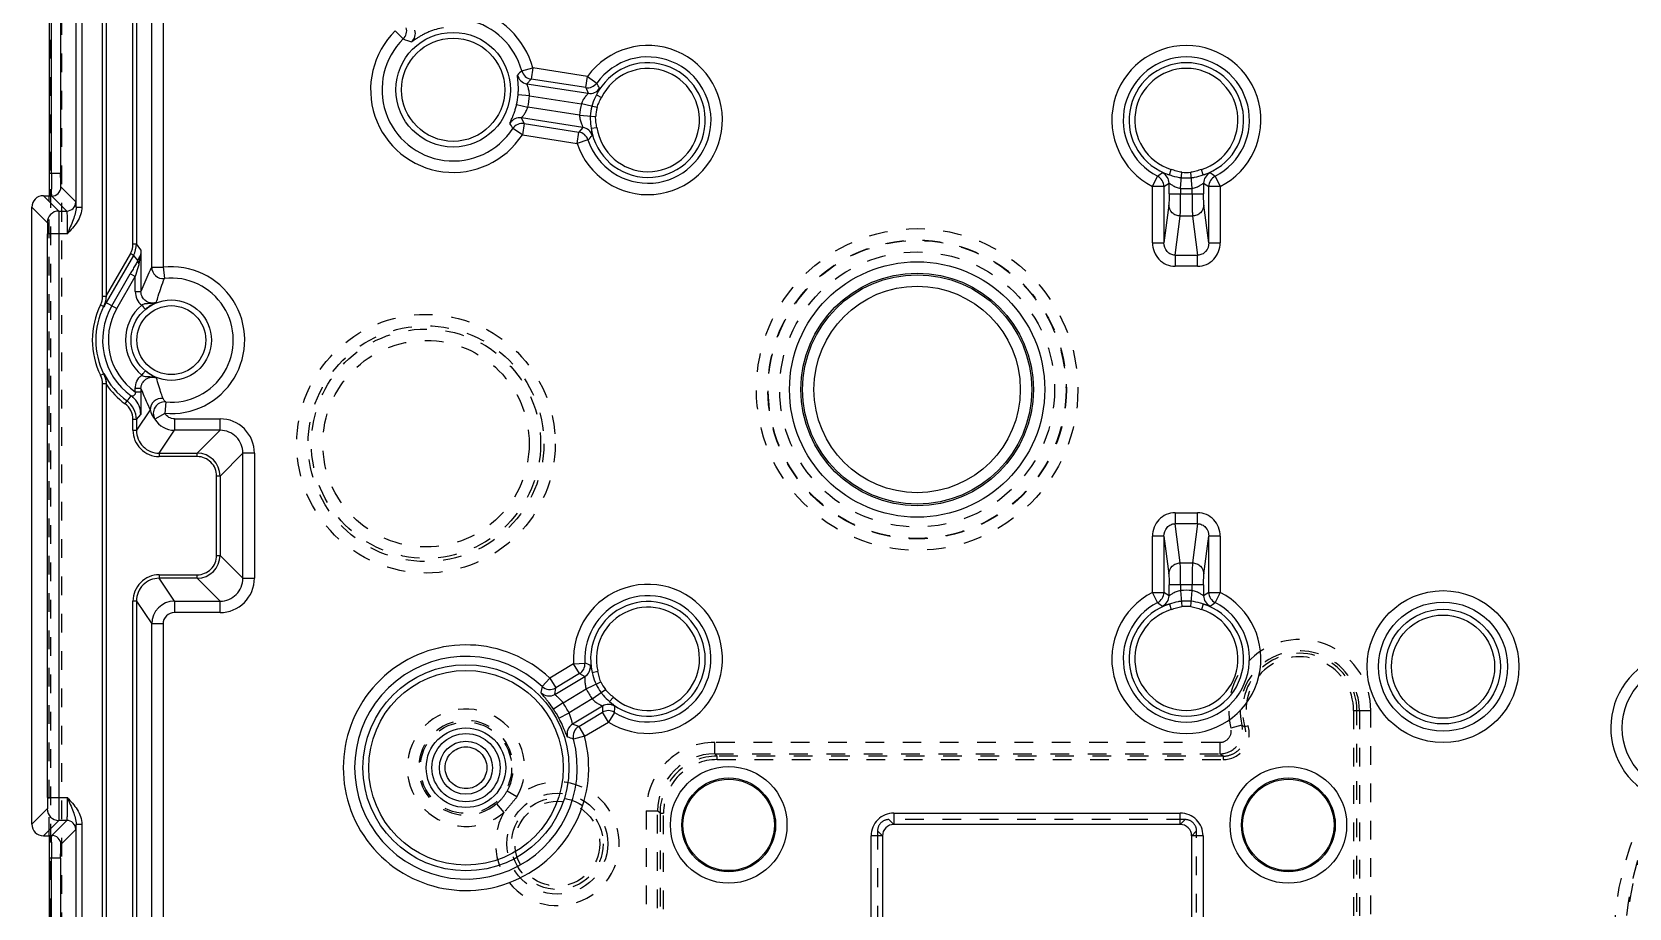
# Model space of a CAD drawing. Header units: millimetres. Extents: x -1265 to 1982, y -12197 to 1934.
# Drawn here: x 778 to 917.8, y -24.7 to 52 of the extents above; entities that cross this region are included whole.
import ezdxf

# ---------------------------------------------------------------- set-up
doc = ezdxf.new("R2010")
doc.units = ezdxf.units.MM
doc.header["$LTSCALE"] = 16.335
doc.linetypes.add('HIDDEN', pattern=[0.2, 0.1, -0.1])
doc.layers.get('0').update_dxf_attribs({"linetype": 'CONTINUOUS'})
doc.layers.add('DEFAULT_2', color=8, linetype='HIDDEN')

msp = doc.modelspace()

# ---------------------------------------------------------------- linework, layer by layer
at = {"color": 7, "linetype": 'Continuous'}
for p, q in [((784.202, 28.864), (784.202, 200.887)), ((784.502, 200.879), (784.502, 28.854)), ((786.865, 33.448), (786.865, 108.345)), ((787.165, 108.345), (787.165, 33.448)), ((781.888, 36.676), (781.888, 107.115)), ((782.388, 107.115), (782.388, 36.676)), ((779.518, 106.12), (779.518, 37.67)), ((779.732, 39.636), (779.732, 104.155)), ((780.531, 104.155), (780.531, 39.636)), ((789.5, 68.654), (789.5, 31.419)), ((788.501, 31.416), (788.501, 67.655)), ((810.528, 51.381), (809.827, 52.093)), ((820.904, 48.59), (821.868, 48.855)), ((821.346, 47.463), (821.714, 47.868)), ((821.868, 48.855), (821.714, 47.868)), ((826.508, 47.122), (821.714, 47.868)), ((826.663, 48.109), (821.868, 48.855)), ((826.508, 47.122), (826.661, 48.109)), ((826.661, 48.109), (827.471, 47.524)), ((821.582, 46.415), (820.586, 46.493)), ((821.346, 47.463), (826.721, 46.627)), ((821.582, 46.415), (826.118, 45.709)), ((826.508, 47.122), (826.721, 46.627)), ((827.437, 46.482), (827.887, 46.263)), ((820.452, 45.635), (821.425, 45.406)), ((825.961, 44.7), (821.425, 45.406)), ((827.492, 45.374), (826.118, 45.709)), ((820.956, 42.994), (820.118, 43.54)), ((821.11, 43.982), (820.881, 44.479)), ((826.256, 43.643), (820.881, 44.479)), ((821.11, 43.982), (820.956, 42.994)), ((821.11, 43.982), (825.903, 43.236)), ((826.256, 43.643), (825.903, 43.236)), ((825.961, 44.7), (827.372, 44.603)), ((826.983, 43.563), (827.478, 43.635)), ((820.956, 42.994), (825.749, 42.249)), ((825.749, 42.249), (825.903, 43.236)), ((826.699, 42.561), (825.749, 42.249)), ((779.518, 39.636), (780.531, 39.636)), ((876.122, 38.474), (876.576, 39.364)), ((877.61, 39.491), (877.758, 39.969)), ((878.577, 38.307), (878.698, 39.716)), ((879.598, 38.307), (879.478, 39.716)), ((880.565, 39.491), (880.418, 39.969)), ((881.599, 39.364), (882.053, 38.474)), ((781.862, 37.126), (780.552, 38.436)), ((876.122, 33.551), (876.122, 38.474)), ((877.121, 38.474), (876.122, 38.474)), ((877.121, 38.474), (877.578, 38.761)), ((877.121, 38.474), (877.121, 33.551)), ((877.578, 37.82), (877.578, 38.761)), ((877.578, 37.82), (880.598, 37.82)), ((878.577, 38.307), (878.577, 37.82)), ((879.598, 37.82), (879.598, 38.307)), ((880.598, 38.761), (880.598, 37.82)), ((880.598, 38.761), (881.054, 38.474)), ((881.054, 33.551), (881.054, 38.474)), ((882.053, 38.474), (881.054, 38.474)), ((882.053, 38.475), (882.053, 33.551)), ((778.018, -17.33), (778.018, 36.67)), ((778.018, 36.67), (779.362, 35.326)), ((780.362, 36.326), (779.018, 37.67)), ((779.018, 37.67), (779.518, 37.67)), ((779.752, 37.636), (779.569, 37.636)), ((779.752, 37.636), (781.062, 36.326)), ((781.888, 36.676), (782.388, 36.676)), ((877.552, 36.854), (877.121, 33.551)), ((881.054, 33.551), (880.623, 36.854)), ((780.362, 36.326), (781.062, 36.326)), ((878.105, 32.465), (878.551, 35.888)), ((879.624, 35.888), (878.551, 35.888)), ((879.624, 35.888), (880.07, 32.465)), ((779.379, -14.985), (779.379, 34.326)), ((781.11, 34.326), (779.379, 34.326)), ((780.379, 34.326), (780.379, -14.985)), ((786.897, 32.448), (784.516, 28.323)), ((786.637, 32.597), (784.518, 28.926)), ((786.897, 32.448), (786.637, 32.597)), ((786.865, 33.448), (787.165, 33.448)), ((786.897, 32.448), (787.282, 31.959)), ((787.563, 32.943), (787.165, 33.448)), ((787.563, 32.943), (787.563, 29.274)), ((876.122, 33.551), (877.121, 33.551)), ((878.105, 32.465), (878.105, 31.499)), ((878.105, 32.465), (880.07, 32.465)), ((880.07, 31.499), (880.07, 32.465)), ((881.054, 33.551), (882.053, 33.551)), ((785.01, 28.037), (786.63, 30.842)), ((787.063, 30.593), (786.63, 30.842)), ((788.501, 31.419), (789.5, 31.419)), ((789.518, 31.456), (789.612, 30.426)), ((880.07, 31.499), (878.105, 31.499)), ((785.443, 27.788), (787.063, 30.593)), ((787.063, 29.272), (787.063, 30.593)), ((784.293, 27.974), (784.024, 28.108)), ((784.202, 28.864), (784.502, 28.864)), ((784.293, 27.974), (784.316, 27.949)), ((784.46, 28.355), (785.443, 27.788)), ((784.518, 28.926), (784.518, 28.854)), ((787.063, 29.272), (787.563, 29.272)), ((784.024, 21.954), (784.293, 22.088)), ((784.202, -86.896), (784.202, 21.198)), ((784.502, 21.198), (784.202, 21.198)), ((784.316, 22.113), (784.293, 22.088)), ((784.502, 21.209), (784.502, -86.888)), ((786.166, 19.466), (786.342, 19.708)), ((787.563, 20.791), (787.063, 20.791)), ((787.063, 20.51), (787.063, 20.79)), ((787.063, 20.51), (787.563, 20.51)), ((787.563, 20.789), (787.563, 20.51)), ((789.733, 19.624), (789.646, 18.625)), ((788.363, 18.939), (787.165, 17.141)), ((787.165, 18.092), (787.546, 18.522)), ((788.096, 19.523), (788.363, 18.939)), ((789.646, 18.625), (788.787, 18.113)), ((786.865, 17.141), (786.865, 18.092)), ((787.165, 18.092), (786.865, 18.092)), ((786.865, 17.141), (787.165, 17.141)), ((787.165, 18.092), (787.165, 17.141)), ((789.164, 15.141), (790.5, 17.145)), ((790.5, 18.144), (790.5, 17.145)), ((790.5, 18.144), (794.493, 18.144)), ((794.493, 17.145), (790.5, 17.145)), ((794.493, 17.145), (792.489, 15.141)), ((794.493, 17.145), (794.493, 18.144)), ((789.164, 15.141), (789.164, 14.841)), ((789.164, 15.141), (792.489, 15.141)), ((792.489, 14.841), (789.164, 14.841)), ((792.489, 14.841), (792.489, 15.141)), ((794.488, 13.141), (796.492, 15.145)), ((796.492, 4.195), (796.492, 15.145)), ((797.492, 15.145), (796.492, 15.145)), ((797.492, 15.145), (797.492, 4.195)), ((794.188, 6.199), (794.188, 13.141)), ((794.488, 13.141), (794.188, 13.141)), ((794.488, 13.141), (794.488, 6.199)), ((878.105, 9.932), (878.105, 8.966)), ((878.105, 9.932), (880.07, 9.932)), ((880.07, 8.966), (880.07, 9.932)), ((878.551, 5.543), (878.105, 8.966)), ((880.07, 8.966), (878.105, 8.966)), ((880.07, 8.966), (879.624, 5.543)), ((876.122, 2.955), (876.122, 7.88)), ((877.121, 7.88), (876.122, 7.88)), ((877.121, 7.88), (877.552, 4.577)), ((877.121, 7.88), (877.121, 2.957)), ((880.623, 4.577), (881.054, 7.88)), ((881.054, 2.957), (881.054, 7.88)), ((882.053, 7.88), (881.054, 7.88)), ((882.053, 7.88), (882.053, 2.957)), ((794.188, 6.199), (794.488, 6.199)), ((796.492, 4.195), (794.488, 6.199)), ((789.164, 4.5), (789.164, 4.2)), ((789.164, 4.5), (792.489, 4.5)), ((790.5, 2.196), (789.164, 4.2)), ((792.489, 4.2), (789.164, 4.2)), ((792.489, 4.2), (792.489, 4.5)), ((792.489, 4.2), (794.493, 2.196)), ((796.492, 4.195), (797.492, 4.195)), ((878.551, 5.543), (879.624, 5.543)), ((876.576, 2.067), (876.122, 2.957)), ((876.122, 2.957), (877.121, 2.957)), ((877.578, 2.67), (877.121, 2.957)), ((877.578, 2.67), (877.578, 3.611)), ((880.598, 3.611), (877.578, 3.611)), ((878.577, 3.611), (878.577, 3.124)), ((878.577, 3.124), (878.698, 1.715)), ((879.478, 1.715), (879.598, 3.124)), ((879.598, 3.124), (879.598, 3.611)), ((880.598, 3.611), (880.598, 2.67)), ((881.054, 2.957), (880.598, 2.67)), ((881.054, 2.957), (882.053, 2.957)), ((882.053, 2.957), (881.599, 2.067)), ((786.865, -86.233), (786.865, 2.2)), ((787.165, 2.2), (786.865, 2.2)), ((787.165, 2.2), (787.165, -86.233)), ((787.165, 2.2), (788.501, 0.196)), ((790.5, 2.196), (790.5, 1.196)), ((790.5, 2.196), (794.493, 2.196)), ((794.493, 1.196), (794.493, 2.196)), ((877.61, 1.94), (877.758, 1.462)), ((880.565, 1.94), (880.418, 1.462)), ((788.501, -64.367), (788.501, 0.196)), ((789.5, 0.196), (788.501, 0.196)), ((789.5, 0.196), (789.5, -64.41)), ((794.493, 1.196), (790.5, 1.196)), ((825.439, -3.291), (823.359, -4.535)), ((825.951, -4.149), (823.872, -5.392)), ((825.438, -3.292), (826.435, -3.225)), ((825.951, -4.149), (825.438, -3.292)), ((825.951, -4.149), (826.431, -4.394)), ((827.075, -4.047), (827.56, -3.928)), ((822.677, -5.264), (822.586, -5.812)), ((822.676, -5.264), (823.359, -4.535)), ((823.359, -4.535), (823.872, -5.392)), ((823.806, -5.964), (826.431, -4.394)), ((823.806, -5.964), (823.872, -5.392)), ((824.517, -6.703), (826.554, -5.485)), ((826.554, -5.485), (827.825, -4.865)), ((827.078, -6.361), (828.226, -5.535)), ((824.517, -6.703), (823.686, -7.258)), ((827.078, -6.361), (825.041, -7.579)), ((827.981, -6.986), (825.356, -8.555)), ((827.981, -6.986), (827.969, -7.525)), ((828.925, -6.212), (828.591, -6.583)), ((824.159, -8.049), (825.041, -7.579)), ((825.89, -8.768), (827.969, -7.525)), ((826.403, -9.625), (828.482, -8.382)), ((828.482, -8.382), (827.969, -7.525)), ((829.013, -7.536), (828.482, -8.382)), ((825.89, -8.768), (825.356, -8.555)), ((826.403, -9.625), (825.437, -9.882)), ((825.89, -8.768), (826.403, -9.625)), ((779.379, -14.985), (781.11, -14.985)), ((779.362, -15.985), (778.018, -17.33)), ((853.481, -16.344), (853.481, -17.344)), ((853.481, -16.344), (878.554, -16.344)), ((878.554, -17.344), (878.554, -16.344)), ((779.018, -18.33), (780.362, -16.985)), ((781.062, -16.985), (779.752, -18.295)), ((781.062, -16.985), (780.362, -16.985)), ((780.552, -19.095), (781.862, -17.785)), ((781.888, -87.51), (781.888, -17.335)), ((782.388, -17.335), (781.888, -17.335)), ((782.388, -17.335), (782.388, -87.51)), ((878.554, -17.344), (853.481, -17.344)), ((779.018, -18.33), (779.518, -18.33)), ((779.518, -18.33), (779.518, -88.882)), ((779.569, -18.295), (779.752, -18.295)), ((851.482, -34.416), (851.482, -18.343)), ((852.482, -18.343), (851.482, -18.343)), ((852.482, -18.343), (852.482, -34.416)), ((879.554, -34.416), (879.554, -18.343)), ((880.553, -18.343), (879.554, -18.343)), ((880.553, -18.343), (880.553, -34.416)), ((780.531, -20.295), (779.518, -20.295)), ((779.732, -88.867), (779.732, -20.295)), ((780.531, -20.295), (780.531, -88.867))]:
    msp.add_line(p, q, dxfattribs=at)
for centre, radius in [((814.897, 46.939), 5.017), ((814.897, 46.939), 4.517), ((855.518, 20.715), 11.175), ((855.518, 20.715), 10.176), ((855.518, 20.715), 10.034), ((855.518, 20.715), 9.034), ((790.218, 25.031), 3.517), ((790.218, 25.031), 3.017), ((901.561, -3.537), 6.65), ((901.561, -3.537), 5.651), ((901.561, -3.537), 5.017), ((901.561, -3.537), 4.517), ((816.018, -12.38), 9.017), ((816.018, -12.38), 8.517), ((922.929, -8.891), 5.682), ((816.018, -12.38), 3.483), ((816.018, -12.38), 2.983), ((816.018, -12.38), 2.325), ((839.018, -17.38), 5.105), ((888.018, -17.38), 5.105), ((839.018, -17.38), 4.106), ((839.018, -17.38), 4), ((888.018, -17.38), 4.106), ((888.018, -17.38), 4)]:
    msp.add_circle(centre, radius, dxfattribs=at)
for centre, radius, start, end in [((814.897, 46.939), 7.23, 15.37283, 77.23614), ((814.897, 46.939), 7.23, 134.52339, 326.93775), ((809.826, 52.095), 1.001, 314.51264, 15.75168), ((810.59, 51.88), 1.001, 311.11819, 15.83137), ((814.897, 46.939), 5.487, 98.87929, 112.88024), ((814.897, 46.939), 6.23, 15.37283, 77.23614), ((814.897, 46.939), 6.23, 134.52339, 326.93775), ((935.216, 402.012), 372.141, 250.42391, 250.54159), ((831.948, 44.285), 6.524, 198.1914, 144.11279), ((879.088, 44.285), 6.524, 297.04208, 242.96389), ((831.948, 44.285), 5.525, 198.1914, 144.11918), ((831.948, 44.285), 5.017, 188.28038, 154.0302), ((879.088, 44.285), 5.525, 297.03611, 242.96389), ((879.088, 44.285), 5.017, 287.12509, 252.87491), ((821.5, 48.452), 1.001, 192.95149, 261.10309), ((821.87, 48.856), 1.001, 195.32775, 261.06929), ((831.948, 44.285), 4.517, 188.28039, 154.0302), ((879.088, 44.285), 4.517, 287.12509, 252.87491), ((814.897, 46.939), 5.707, 346.78939, 355.5212), ((814.897, 46.939), 6.706, 346.78939, 355.5212), ((826.66, 48.111), 1.001, 261.24184, 324.10318), ((826.874, 47.616), 1.001, 261.20449, 326.67958), ((831.948, 44.285), 6.001, 166.27497, 176.03561), ((831.948, 44.285), 5.058, 166.27497, 176.0356), ((831.948, 44.285), 4.586, 166.27497, 176.03561), ((820.728, 43.49), 1.001, 81.20778, 149.42474), ((790.204, 27.526), 33.93, 28.15849, 29.04507), ((820.957, 42.993), 1.001, 81.24203, 146.98305), ((826.102, 42.654), 1.001, 15.631, 81.10609), ((825.748, 42.248), 1.001, 18.20806, 81.07039), ((955.65, 39.619), 175.918, 179.9947, 180.24134), ((876.121, 38.472), 1.001, 0.08667, 62.94795), ((876.577, 38.76), 1.001, 0.0492, 65.52429), ((879.088, 44.285), 5.058, 265.11968, 274.88031), ((879.088, 44.285), 4.586, 265.11968, 274.88032), ((881.598, 38.76), 1.001, 114.47571, 179.9508), ((882.054, 38.472), 1.001, 117.05235, 179.91417), ((882.41, 39.264), 102.677, 180.21539, 180.57507), ((779.752, 38.436), 0.8, 270.02106, 359.97894), ((879.088, 44.285), 6.001, 265.11968, 274.88032), ((781.062, 37.126), 0.8, 270.02106, 359.97894), ((780.363, 35.325), 1, 90.02106, 179.97894), ((785.165, 33.447), 1.7, 330.00222, 0.00235), ((785.565, 32.985), 2, 329.14406, 340.34481), ((914.102, -42.749), 147.19, 149.81734, 150.00158), ((891.576, -29.64), 121.127, 149.61321, 149.82075), ((964.146, -20.47), 184.298, 163.66287, 163.91484), ((855.488, -8.461), 79.283, 149.34862, 149.62396), ((904.887, -3.105), 122.547, 163.49551, 163.66045), ((783.765, 32.782), 3.78, 343.50389, 345.73518), ((783.412, 32.87), 4.143, 345.76238, 350.01542), ((789.501, 31.42), 1, 180.06164, 276.37064), ((790.218, 25.031), 6.428, 264.87657, 96.40676), ((790.218, 25.031), 5.429, 264.87657, 96.39408), ((790.218, 25.031), 6.915, 153.58191, 206.41815), ((790.218, 25.031), 6.616, 153.58175, 206.41825), ((782.502, 28.864), 1.7, 333.58267, 0.00173), ((790.218, 25.031), 6.013, 150, 234.33487), ((782.466, 28.836), 2.051, 334.3842, 0.06869), ((790.218, 25.031), 6.584, 150, 153.68991), ((790.218, 25.031), 4.018, 130.18973, 229.81027), ((790.582, 24.612), 4.073, 124.16829, 126.94364), ((790.81, 24.278), 4.477, 117.05286, 124.18025), ((790.637, 24.632), 4.083, 114.78118, 117.15224), ((790.218, 25.031), 5.513, 150, 235.09147), ((790.468, 24.776), 3.874, 127.05509, 129.52074), ((782.502, 21.198), 1.7, 359.99774, 26.41738), ((790.218, 25.031), 6.584, 206.31009, 233.94172), ((790.218, 25.031), 6.884, 214.10605, 233.94229), ((790.312, 25.112), 3.64, 229.80466, 231.02859), ((654.612, 131.261), 172.618, 319.74113, 319.93132), ((785.165, 18.092), 1.999, 359.99594, 53.94537), ((785.541, 18.518), 2.005, 0.09752, 44.2982), ((821.974, 34.544), 37.058, 201.78806, 203.91199), ((789.363, 18.937), 1, 82.05164, 179.93663), ((789.645, 18.627), 1, 85.03329, 210.90525), ((785.165, 18.092), 1.7, 359.99495, 53.93676), ((789.164, 17.14), 2.299, 179.98412, 269.99621), ((789.164, 17.14), 1.999, 179.98194, 270.00388), ((790.5, 19.144), 2, 211.05051, 269.99357), ((794.493, 15.146), 2.999, 359.98948, 90.01052), ((794.494, 15.147), 1.998, 359.96413, 90.03587), ((792.489, 13.141), 1.999, 0.00039, 89.99961), ((792.489, 13.142), 1.699, 359.98821, 90.01179), ((792.489, 6.199), 1.999, 270.00036, 359.99964), ((792.489, 6.199), 1.699, 269.98821, 0.01179), ((789.164, 2.2), 2.299, 90.00266, 180.01659), ((789.164, 2.201), 1.999, 89.99612, 180.01806), ((794.493, 4.195), 2.999, 269.98948, 0.01052), ((794.494, 4.194), 1.998, 269.96413, 0.03587), ((831.948, -2.855), 6.524, 237.91289, 183.83427), ((879.088, -2.855), 6.524, 117.04208, 62.96389), ((876.121, 2.958), 1.001, 297.05262, 359.91476), ((879.088, -2.855), 6.001, 85.11968, 94.88032), ((882.054, 2.958), 1.001, 180.08646, 242.94785), ((790.501, 0.196), 2, 90.01308, 179.98692), ((831.948, -2.855), 5.525, 237.91289, 183.84066), ((831.948, -2.855), 5.017, 228.00187, 193.75168), ((831.948, -2.855), 4.517, 228.00187, 193.75168), ((879.088, -2.855), 5.525, 117.03611, 62.96389), ((879.088, -2.855), 5.017, 107.12509, 72.87491), ((879.088, -2.855), 4.517, 107.12509, 72.87491), ((876.577, 2.671), 1.001, 294.47571, 359.9508), ((879.088, -2.855), 5.058, 85.11968, 94.88031), ((879.088, -2.855), 4.586, 85.11968, 94.88032), ((881.598, 2.671), 1.001, 180.0492, 245.52429), ((790.5, 0.196), 1, 90.00003, 180.01088), ((816.018, -12.38), 10.744, 46.89966, 14.85389), ((816.018, -12.38), 9.745, 46.89966, 14.85389), ((922.929, -8.891), 6.682, 353.04187, 276.95813), ((825.436, -3.291), 1.001, 300.96342, 3.82471), ((825.917, -3.536), 1.001, 300.92598, 6.40107), ((823.36, -4.533), 1.001, 226.93518, 300.79157), ((831.948, -2.855), 6.001, 205.99646, 215.75709), ((831.948, -2.855), 5.058, 205.99645, 215.75708), ((831.948, -2.855), 4.586, 205.99645, 215.7571), ((823.293, -5.104), 1.001, 225.05547, 300.8151), ((816.018, -12.38), 10.221, 28.01377, 33.73978), ((828.494, -7.845), 1.001, 55.35248, 120.82757), ((816.018, -12.38), 9.221, 28.01377, 33.73978), ((828.481, -8.384), 1.001, 57.92934, 120.79142), ((825.87, -9.414), 1.001, 120.93858, 196.73435), ((766.854, -180.445), 180.344, 71.04398, 71.2204), ((826.405, -9.625), 1.001, 120.9637, 194.81876), ((780.363, -15.985), 1, 180.02106, 269.97894), ((853.481, -18.343), 1.999, 89.98578, 180.01422), ((878.555, -18.343), 1.999, 359.98578, 90.01422), ((781.062, -17.785), 0.8, 0.02106, 89.97894), ((853.479, -18.341), 0.997, 89.88699, 180.11301), ((878.556, -18.341), 0.997, 359.88699, 90.11301), ((962.258, -20.292), 182.527, 179.76312, 180.00083), ((896.462, -20.021), 116.73, 179.44659, 179.76296), ((779.752, -19.096), 0.8, 0.02106, 89.97894)]:
    msp.add_arc(centre, radius, start, end, dxfattribs=at)
for centre, major_axis, start_param, end_param in [((779.018, 36.67), (0.707, -0.707), 2.3563369, 3.9268484), ((779.018, -17.33), (-0.707, -0.707), -0.7852557, 0.7852557)]:
    msp.add_ellipse(centre, major_axis=major_axis, ratio=0.9996955, start_param=start_param, end_param=end_param, dxfattribs=at)
for points, knots in [([(812.764, 51.994), (812.654, 51.948), (812.444, 51.851), (812.151, 51.698), (811.893, 51.547), (811.678, 51.409), (811.507, 51.292), (811.393, 51.212), (811.323, 51.165), (811.288, 51.143), (811.265, 51.131), (811.252, 51.124), (811.248, 51.126)], [0, 0, 0, 0, 0.2029675, 0.395521, 0.5676123, 0.7147751, 0.8337, 0.9219254, 0.9538646, 0.9775115, 0.9928097, 1, 1, 1, 1]), ([(820.586, 46.493), (820.595, 46.611), (820.607, 46.841), (820.607, 47.171), (820.593, 47.468), (820.571, 47.721), (820.549, 47.925), (820.532, 48.062), (820.524, 48.143), (820.521, 48.185), (820.521, 48.21), (820.522, 48.225), (820.525, 48.228)], [0, 0, 0, 0, 0.2038028, 0.3970797, 0.5695566, 0.7165973, 0.8349507, 0.9224648, 0.9541045, 0.9775397, 0.9927491, 1, 1, 1, 1]), ([(821.582, 46.415), (821.583, 46.547), (821.56, 46.741), (821.504, 46.984), (821.458, 47.139), (821.413, 47.268), (821.376, 47.362), (821.352, 47.424), (821.344, 47.451), (821.343, 47.462), (821.346, 47.463)], [0, 0, 0, 0, 0.3673842, 0.5377605, 0.6900122, 0.8171014, 0.9140318, 0.9761381, 0.992783, 1, 1, 1, 1]), ([(826.721, 46.627), (826.722, 46.625), (826.717, 46.615), (826.706, 46.602), (826.686, 46.579), (826.646, 46.536), (826.58, 46.464), (826.489, 46.358), (826.388, 46.225), (826.249, 46.014), (826.161, 45.836), (826.118, 45.709)], [0, 0, 0, 0, 0.0070306, 0.0239238, 0.0508615, 0.0872562, 0.1857345, 0.3140549, 0.4667267, 0.6365367, 1, 1, 1, 1]), ([(827.437, 46.482), (827.402, 46.408), (827.244, 46.087), (827.1, 45.754), (827.034, 45.485)], [0, 0, 0, 0, 0.229218, 1, 1, 1, 1]), ([(827.71, 47.066), (827.712, 47.062), (827.706, 47.044), (827.695, 47.013), (827.671, 46.964), (827.623, 46.867), (827.541, 46.706), (827.474, 46.564), (827.437, 46.482)], [0, 0, 0, 0, 0.0240879, 0.0770937, 0.1597991, 0.2719686, 0.5822417, 1, 1, 1, 1]), ([(827.492, 45.374), (827.531, 45.531), (827.662, 45.832), (827.811, 46.12), (827.887, 46.263)], [0, 0, 0, 0, 0.4996208, 1, 1, 1, 1]), ([(819.867, 44), (819.865, 44.004), (819.869, 44.018), (819.876, 44.043), (819.892, 44.081), (819.924, 44.156), (819.982, 44.282), (820.065, 44.469), (820.163, 44.703), (820.266, 44.982), (820.366, 45.297), (820.425, 45.52), (820.452, 45.635)], [0, 0, 0, 0, 0.007243, 0.0224272, 0.0458309, 0.0774439, 0.1649218, 0.2832716, 0.430431, 0.6029918, 0.7962215, 1, 1, 1, 1]), ([(820.881, 44.479), (820.879, 44.481), (820.884, 44.492), (820.9, 44.515), (820.941, 44.566), (821.005, 44.645), (821.087, 44.754), (821.178, 44.888), (821.305, 45.102), (821.385, 45.28), (821.425, 45.406)], [0, 0, 0, 0, 0.007217, 0.0238618, 0.0859682, 0.1828985, 0.3099879, 0.4622398, 0.6326163, 1, 1, 1, 1]), ([(825.961, 44.7), (825.963, 44.566), (825.993, 44.37), (826.062, 44.127), (826.118, 43.97), (826.172, 43.841), (826.213, 43.753), (826.238, 43.699), (826.25, 43.671), (826.256, 43.656), (826.259, 43.644), (826.256, 43.643)], [0, 0, 0, 0, 0.3634629, 0.533273, 0.685945, 0.8142655, 0.9127438, 0.9491385, 0.9760762, 0.9929694, 1, 1, 1, 1]), ([(826.902, 44.635), (826.895, 44.539), (826.89, 44.179), (826.947, 43.823), (826.983, 43.563)], [0, 0, 0, 0, 0.2688665, 1, 1, 1, 1]), ([(826.983, 43.563), (826.993, 43.474), (827.014, 43.318), (827.043, 43.14), (827.059, 43.033), (827.067, 42.979), (827.068, 42.947), (827.069, 42.928), (827.065, 42.924)], [0, 0, 0, 0, 0.4177597, 0.7280324, 0.8402003, 0.9229054, 0.9759117, 1, 1, 1, 1]), ([(827.478, 43.635), (827.449, 43.795), (827.394, 44.114), (827.361, 44.441), (827.372, 44.603)], [0, 0, 0, 0, 0.5003793, 1, 1, 1, 1]), ([(779.518, 39.636), (779.518, 39.228), (779.521, 38.672), (779.538, 38.027), (779.548, 37.789), (779.557, 37.701)], [0, 0, 0, 0, 0.631791, 0.8619391, 1, 1, 1, 1]), ([(780.552, 38.436), (780.55, 38.438), (780.55, 38.448), (780.547, 38.466), (780.546, 38.497), (780.543, 38.558), (780.54, 38.658), (780.537, 38.805), (780.535, 38.984), (780.532, 39.264), (780.531, 39.484), (780.531, 39.636)], [0, 0, 0, 0, 0.0067959, 0.0230042, 0.0483441, 0.0824587, 0.1755357, 0.2992623, 0.4500126, 0.6216027, 1, 1, 1, 1]), ([(876.992, 39.67), (876.996, 39.674), (877.015, 39.67), (877.046, 39.664), (877.098, 39.648), (877.201, 39.615), (877.374, 39.559), (877.524, 39.515), (877.61, 39.491)], [0, 0, 0, 0, 0.0240883, 0.0770945, 0.1597997, 0.2719679, 0.5822406, 1, 1, 1, 1]), ([(877.61, 39.491), (877.689, 39.467), (878.031, 39.36), (878.382, 39.269), (878.657, 39.246)], [0, 0, 0, 0, 0.229218, 1, 1, 1, 1]), ([(878.698, 39.716), (878.536, 39.73), (878.219, 39.813), (877.911, 39.916), (877.758, 39.969)], [0, 0, 0, 0, 0.4996208, 1, 1, 1, 1]), ([(880.418, 39.969), (880.264, 39.916), (879.957, 39.813), (879.64, 39.73), (879.478, 39.716)], [0, 0, 0, 0, 0.5003793, 1, 1, 1, 1]), ([(879.518, 39.246), (879.614, 39.254), (879.97, 39.305), (880.314, 39.416), (880.565, 39.491)], [0, 0, 0, 0, 0.2688663, 1, 1, 1, 1]), ([(880.565, 39.491), (880.652, 39.515), (880.802, 39.559), (880.974, 39.615), (881.077, 39.648), (881.129, 39.664), (881.161, 39.67), (881.18, 39.674), (881.184, 39.67)], [0, 0, 0, 0, 0.4177591, 0.7280314, 0.8401999, 0.9229053, 0.9759117, 1, 1, 1, 1]), ([(779.752, 37.636), (779.75, 37.64), (779.751, 37.656), (779.747, 37.686), (779.746, 37.736), (779.743, 37.838), (779.74, 38.006), (779.738, 38.151), (779.738, 38.234)], [0, 0, 0, 0, 0.021744, 0.0746037, 0.1580525, 0.2714697, 0.5841559, 1, 1, 1, 1]), ([(877.578, 37.82), (877.578, 37.617), (877.576, 37.34), (877.564, 37.018), (877.558, 36.899), (877.552, 36.854)], [0, 0, 0, 0, 0.6299374, 0.8599936, 1, 1, 1, 1]), ([(877.578, 38.761), (877.579, 38.763), (877.591, 38.759), (877.605, 38.75), (877.631, 38.734), (877.679, 38.701), (877.76, 38.646), (877.879, 38.573), (878.026, 38.494), (878.256, 38.389), (878.445, 38.329), (878.577, 38.307)], [0, 0, 0, 0, 0.0070306, 0.0239238, 0.0508615, 0.0872562, 0.1857345, 0.314055, 0.4667269, 0.6365369, 1, 1, 1, 1]), ([(878.551, 35.888), (878.557, 35.978), (878.564, 36.216), (878.575, 36.86), (878.577, 37.414), (878.577, 37.82)], [0, 0, 0, 0, 0.1392806, 0.3697823, 1, 1, 1, 1]), ([(879.598, 38.307), (879.73, 38.329), (879.92, 38.389), (880.15, 38.494), (880.296, 38.573), (880.415, 38.646), (880.496, 38.701), (880.545, 38.734), (880.571, 38.75), (880.585, 38.759), (880.596, 38.763), (880.598, 38.761)], [0, 0, 0, 0, 0.3634631, 0.5332731, 0.685945, 0.8142655, 0.9127438, 0.9491385, 0.9760762, 0.9929694, 1, 1, 1, 1]), ([(879.598, 37.82), (879.598, 37.414), (879.6, 36.86), (879.612, 36.216), (879.618, 35.978), (879.624, 35.888)], [0, 0, 0, 0, 0.6302177, 0.8607194, 1, 1, 1, 1]), ([(880.623, 36.854), (880.618, 36.899), (880.611, 37.018), (880.6, 37.34), (880.598, 37.617), (880.598, 37.82)], [0, 0, 0, 0, 0.1400064, 0.3700626, 1, 1, 1, 1]), ([(779.557, 37.701), (779.557, 37.695), (779.559, 37.677), (779.562, 37.66), (779.564, 37.648)], [0, 0, 0, 0, 0.320441, 1, 1, 1, 1]), ([(781.888, 36.676), (781.89, 36.295), (781.617, 35.487), (781.287, 34.737), (781.11, 34.326)], [0, 0, 0, 0, 0.4600703, 1, 1, 1, 1]), ([(782.388, 36.676), (782.378, 36.448), (782.303, 35.99), (781.991, 35.373), (781.578, 34.826), (781.271, 34.487), (781.11, 34.326)], [0, 0, 0, 0, 0.2502367, 0.4998032, 0.7503083, 1, 1, 1, 1]), ([(781.888, 36.676), (781.886, 36.739), (781.883, 36.848), (781.878, 36.974), (781.873, 37.05), (781.87, 37.088), (781.866, 37.11), (781.865, 37.123), (781.862, 37.126)], [0, 0, 0, 0, 0.4185815, 0.7283058, 0.8402894, 0.9229938, 0.9761526, 1, 1, 1, 1]), ([(878.551, 35.888), (878.426, 35.889), (878.168, 35.946), (877.729, 36.211), (877.554, 36.607), (877.552, 36.854)], [0, 0, 0, 0, 0.2482014, 0.5100751, 1, 1, 1, 1]), ([(880.623, 36.854), (880.621, 36.607), (880.447, 36.211), (880.007, 35.946), (879.749, 35.889), (879.624, 35.888)], [0, 0, 0, 0, 0.4899249, 0.7517986, 1, 1, 1, 1]), ([(779.362, 35.326), (779.368, 35.32), (779.363, 35.288), (779.372, 35.234), (779.371, 35.14), (779.375, 35.018), (779.377, 34.869), (779.379, 34.636), (779.379, 34.452), (779.379, 34.326)], [0, 0, 0, 0, 0.0229634, 0.082427, 0.1755145, 0.2992498, 0.4500064, 0.6216001, 1, 1, 1, 1]), ([(780.362, 36.326), (780.364, 36.322), (780.363, 36.306), (780.367, 36.275), (780.367, 36.225), (780.37, 36.124), (780.372, 35.956), (780.375, 35.71), (780.377, 35.412), (780.379, 34.945), (780.379, 34.578), (780.379, 34.326)], [0, 0, 0, 0, 0.0064799, 0.0222811, 0.0472357, 0.0811559, 0.1746783, 0.2990583, 0.4497908, 0.6213341, 1, 1, 1, 1]), ([(781.062, 36.326), (781.066, 36.323), (781.068, 36.305), (781.073, 36.275), (781.077, 36.223), (781.084, 36.122), (781.09, 35.955), (781.097, 35.71), (781.103, 35.412), (781.107, 35.074), (781.11, 34.707), (781.11, 34.455), (781.11, 34.326)], [0, 0, 0, 0, 0.0069957, 0.023282, 0.0486627, 0.0827977, 0.1758758, 0.2995676, 0.4502575, 0.6217708, 0.8072909, 1, 1, 1, 1]), ([(787.448, 32.312), (787.445, 32.3), (787.438, 32.243), (787.466, 32.187), (787.492, 32.152)], [0, 0, 0, 0, 0.2135443, 1, 1, 1, 1]), ([(787.563, 32.943), (787.562, 32.89), (787.55, 32.676), (787.503, 32.464), (787.448, 32.312)], [0, 0, 0, 0, 0.246856, 1, 1, 1, 1]), ([(876.122, 33.551), (876.122, 33.288), (876.221, 32.758), (876.651, 32.075), (877.312, 31.609), (877.843, 31.499), (878.105, 31.499)], [0, 0, 0, 0, 0.2500786, 0.5001492, 0.7500989, 1, 1, 1, 1]), ([(878.105, 32.465), (877.973, 32.464), (877.705, 32.525), (877.264, 32.851), (877.119, 33.28), (877.121, 33.551)], [0, 0, 0, 0, 0.2458855, 0.4948718, 1, 1, 1, 1]), ([(880.07, 31.499), (880.333, 31.499), (880.864, 31.609), (881.524, 32.075), (881.955, 32.758), (882.053, 33.288), (882.053, 33.551)], [0, 0, 0, 0, 0.2499355, 0.4998604, 0.749904, 1, 1, 1, 1]), ([(881.054, 33.551), (881.056, 33.28), (880.911, 32.851), (880.47, 32.525), (880.202, 32.464), (880.07, 32.465)], [0, 0, 0, 0, 0.5051282, 0.7541145, 1, 1, 1, 1]), ([(787.282, 31.959), (787.265, 31.925), (787.293, 31.82), (787.35, 31.749), (787.389, 31.709)], [0, 0, 0, 0, 0.4087504, 1, 1, 1, 1]), ([(788.501, 31.416), (788.421, 31.25), (788.09, 30.544), (787.785, 29.826), (787.563, 29.274)], [0, 0, 0, 0, 0.2360532, 1, 1, 1, 1]), ([(788.926, 28.339), (788.973, 28.523), (789.171, 29.229), (789.417, 29.92), (789.612, 30.426)], [0, 0, 0, 0, 0.2593411, 1, 1, 1, 1]), ([(787.063, 29.272), (787.063, 29.05), (787.163, 28.598), (787.453, 28.241), (787.625, 28.1)], [0, 0, 0, 0, 0.5000647, 1, 1, 1, 1]), ([(787.921, 28.203), (787.893, 28.199), (787.788, 28.178), (787.688, 28.137), (787.62, 28.097)], [0, 0, 0, 0, 0.2615483, 1, 1, 1, 1]), ([(787.625, 28.1), (787.666, 28.052), (787.728, 27.982), (787.802, 27.89), (787.848, 27.83), (787.885, 27.783), (787.929, 27.754), (787.948, 27.747), (787.972, 27.739), (787.969, 27.737)], [0, 0, 0, 0, 0.3781884, 0.5499903, 0.7001203, 0.8227349, 0.9160845, 0.9788326, 1, 1, 1, 1]), ([(788.226, 28.331), (788.11, 28.371), (787.89, 28.498), (787.736, 28.699), (787.679, 28.808)], [0, 0, 0, 0, 0.4987586, 1, 1, 1, 1]), ([(788.926, 28.34), (788.752, 28.269), (788.411, 28.212), (788.071, 28.226), (787.921, 28.203)], [0, 0, 0, 0, 0.5515793, 1, 1, 1, 1]), ([(784.316, 22.113), (784.348, 22.046), (784.465, 21.762), (784.518, 21.452), (784.518, 21.219)], [0, 0, 0, 0, 0.2425655, 1, 1, 1, 1]), ([(787.063, 20.79), (787.063, 21.013), (787.163, 21.463), (787.453, 21.822), (787.625, 21.962)], [0, 0, 0, 0, 0.5000496, 1, 1, 1, 1]), ([(787.621, 21.964), (787.681, 21.929), (787.817, 21.871), (788.049, 21.84), (788.313, 21.84), (788.501, 21.828), (788.6, 21.812)], [0, 0, 0, 0, 0.2084237, 0.4356157, 0.6984404, 1, 1, 1, 1]), ([(787.625, 21.962), (787.666, 22.01), (787.743, 22.1), (787.831, 22.207), (787.889, 22.275), (787.922, 22.31), (787.941, 22.327), (787.956, 22.337), (787.959, 22.334)], [0, 0, 0, 0, 0.3799468, 0.7029745, 0.8266219, 0.9185015, 0.9761891, 1, 1, 1, 1]), ([(787.679, 21.254), (787.754, 21.397), (787.974, 21.654), (788.292, 21.765), (788.452, 21.783)], [0, 0, 0, 0, 0.5000396, 1, 1, 1, 1]), ([(788.925, 21.723), (788.867, 21.75), (788.549, 21.906), (788.248, 22.1), (788.022, 22.282)], [0, 0, 0, 0, 0.1813387, 1, 1, 1, 1]), ([(789.502, 19.928), (789.448, 20.071), (789.234, 20.661), (789.045, 21.262), (788.926, 21.723)], [0, 0, 0, 0, 0.2429628, 1, 1, 1, 1]), ([(787.063, 20.51), (787.095, 20.42), (787.043, 20.256), (786.92, 20.138), (786.834, 20.118), (786.789, 20.122), (786.757, 20.13), (786.736, 20.138), (786.722, 20.141), (786.714, 20.147), (786.712, 20.146)], [0, 0, 0, 0, 0.4621724, 0.708171, 0.7983319, 0.8828269, 0.9247642, 0.9620562, 0.989062, 1, 1, 1, 1]), ([(786.976, 19.919), (786.955, 19.94), (786.872, 20.022), (786.782, 20.096), (786.712, 20.146)], [0, 0, 0, 0, 0.2559637, 1, 1, 1, 1]), ([(787.563, 20.51), (787.563, 20.302), (787.565, 19.989), (787.564, 19.575), (787.563, 19.277), (787.561, 19.044), (787.558, 18.876), (787.556, 18.767), (787.553, 18.674), (787.554, 18.6), (787.546, 18.554), (787.55, 18.527), (787.546, 18.522)], [0, 0, 0, 0, 0.3139878, 0.4724271, 0.624603, 0.7625967, 0.823984, 0.8790496, 0.9264749, 0.9644067, 0.9898895, 1, 1, 1, 1]), ([(789.733, 19.624), (789.703, 19.648), (789.609, 19.734), (789.533, 19.843), (789.502, 19.928)], [0, 0, 0, 0, 0.2973663, 1, 1, 1, 1]), ([(788.363, 18.938), (788.375, 18.869), (788.451, 18.566), (788.624, 18.292), (788.787, 18.113)], [0, 0, 0, 0, 0.2231406, 1, 1, 1, 1]), ([(790.5, 18.144), (790.331, 18.144), (789.988, 18.239), (789.731, 18.483), (789.644, 18.629)], [0, 0, 0, 0, 0.5000013, 1, 1, 1, 1]), ([(878.105, 9.932), (877.843, 9.932), (877.312, 9.822), (876.651, 9.355), (876.221, 8.673), (876.122, 8.143), (876.122, 7.88)], [0, 0, 0, 0, 0.2499355, 0.4998604, 0.749904, 1, 1, 1, 1]), ([(882.053, 7.88), (882.053, 8.143), (881.955, 8.673), (881.524, 9.355), (880.864, 9.822), (880.333, 9.932), (880.07, 9.932)], [0, 0, 0, 0, 0.2500786, 0.5001492, 0.7500989, 1, 1, 1, 1]), ([(877.121, 7.88), (877.119, 8.151), (877.264, 8.58), (877.705, 8.906), (877.973, 8.967), (878.105, 8.966)], [0, 0, 0, 0, 0.5051282, 0.7541145, 1, 1, 1, 1]), ([(880.07, 8.966), (880.202, 8.967), (880.47, 8.906), (880.911, 8.58), (881.056, 8.151), (881.054, 7.88)], [0, 0, 0, 0, 0.2458855, 0.4948718, 1, 1, 1, 1]), ([(877.552, 4.577), (877.554, 4.824), (877.729, 5.22), (878.168, 5.485), (878.426, 5.542), (878.551, 5.543)], [0, 0, 0, 0, 0.4899249, 0.7517986, 1, 1, 1, 1]), ([(877.552, 4.577), (877.558, 4.532), (877.564, 4.413), (877.576, 4.091), (877.578, 3.814), (877.578, 3.611)], [0, 0, 0, 0, 0.1400064, 0.3700626, 1, 1, 1, 1]), ([(878.577, 3.611), (878.577, 4.017), (878.575, 4.571), (878.564, 5.215), (878.557, 5.453), (878.551, 5.543)], [0, 0, 0, 0, 0.6302177, 0.8607194, 1, 1, 1, 1]), ([(879.624, 5.543), (879.618, 5.453), (879.612, 5.215), (879.6, 4.571), (879.598, 4.017), (879.598, 3.611)], [0, 0, 0, 0, 0.1392806, 0.3697823, 1, 1, 1, 1]), ([(879.624, 5.543), (879.749, 5.542), (880.007, 5.485), (880.447, 5.22), (880.621, 4.824), (880.623, 4.577)], [0, 0, 0, 0, 0.2482014, 0.5100751, 1, 1, 1, 1]), ([(880.598, 3.611), (880.598, 3.814), (880.6, 4.091), (880.611, 4.413), (880.618, 4.532), (880.623, 4.577)], [0, 0, 0, 0, 0.6299374, 0.8599936, 1, 1, 1, 1]), ([(878.577, 3.124), (878.445, 3.102), (878.256, 3.042), (878.026, 2.937), (877.879, 2.858), (877.76, 2.784), (877.679, 2.73), (877.631, 2.697), (877.605, 2.681), (877.591, 2.672), (877.579, 2.668), (877.578, 2.67)], [0, 0, 0, 0, 0.3634631, 0.5332731, 0.685945, 0.8142655, 0.9127438, 0.9491385, 0.9760762, 0.9929694, 1, 1, 1, 1]), ([(880.598, 2.67), (880.596, 2.668), (880.585, 2.672), (880.571, 2.681), (880.545, 2.697), (880.496, 2.73), (880.415, 2.784), (880.296, 2.858), (880.15, 2.937), (879.92, 3.042), (879.73, 3.102), (879.598, 3.124)], [0, 0, 0, 0, 0.0070306, 0.0239238, 0.0508615, 0.0872562, 0.1857345, 0.314055, 0.4667269, 0.6365369, 1, 1, 1, 1]), ([(877.61, 1.94), (877.524, 1.916), (877.374, 1.872), (877.201, 1.816), (877.098, 1.783), (877.046, 1.767), (877.015, 1.761), (876.996, 1.757), (876.992, 1.76)], [0, 0, 0, 0, 0.4177591, 0.7280314, 0.8401999, 0.9229053, 0.9759117, 1, 1, 1, 1]), ([(878.657, 2.185), (878.561, 2.177), (878.205, 2.126), (877.862, 2.015), (877.61, 1.94)], [0, 0, 0, 0, 0.2688663, 1, 1, 1, 1]), ([(877.758, 1.462), (877.911, 1.515), (878.219, 1.618), (878.536, 1.701), (878.698, 1.715)], [0, 0, 0, 0, 0.5003793, 1, 1, 1, 1]), ([(879.478, 1.715), (879.64, 1.701), (879.957, 1.618), (880.264, 1.515), (880.418, 1.462)], [0, 0, 0, 0, 0.4996208, 1, 1, 1, 1]), ([(880.565, 1.94), (880.486, 1.963), (880.144, 2.071), (879.793, 2.161), (879.518, 2.185)], [0, 0, 0, 0, 0.229218, 1, 1, 1, 1]), ([(881.184, 1.76), (881.18, 1.757), (881.161, 1.761), (881.129, 1.767), (881.077, 1.783), (880.974, 1.816), (880.802, 1.872), (880.652, 1.916), (880.565, 1.94)], [0, 0, 0, 0, 0.0240883, 0.0770945, 0.1597997, 0.2719679, 0.5822406, 1, 1, 1, 1]), ([(826.911, -3.424), (826.916, -3.426), (826.922, -3.444), (826.933, -3.474), (826.946, -3.527), (826.971, -3.632), (827.011, -3.809), (827.05, -3.961), (827.075, -4.047)], [0, 0, 0, 0, 0.0240883, 0.0770946, 0.1597998, 0.271968, 0.5822406, 1, 1, 1, 1]), ([(827.075, -4.047), (827.095, -4.127), (827.178, -4.475), (827.28, -4.823), (827.402, -5.071)], [0, 0, 0, 0, 0.2292179, 1, 1, 1, 1]), ([(827.825, -4.865), (827.754, -4.719), (827.663, -4.404), (827.594, -4.087), (827.56, -3.928)], [0, 0, 0, 0, 0.4996208, 1, 1, 1, 1]), ([(826.431, -4.394), (826.434, -4.394), (826.436, -4.406), (826.436, -4.422), (826.435, -4.453), (826.432, -4.512), (826.427, -4.609), (826.425, -4.749), (826.432, -4.915), (826.46, -5.167), (826.506, -5.36), (826.554, -5.485)], [0, 0, 0, 0, 0.0070306, 0.0239238, 0.0508615, 0.0872562, 0.1857345, 0.314055, 0.466727, 0.6365372, 1, 1, 1, 1]), ([(828.925, -6.212), (828.801, -6.107), (828.555, -5.896), (828.321, -5.666), (828.226, -5.535)], [0, 0, 0, 0, 0.5003793, 1, 1, 1, 1]), ([(823.686, -7.258), (823.554, -7.061), (823.356, -6.784), (823.091, -6.444), (822.923, -6.237), (822.784, -6.071), (822.69, -5.958), (822.635, -5.889), (822.608, -5.854), (822.593, -5.83), (822.586, -5.817), (822.586, -5.812)], [0, 0, 0, 0, 0.3902138, 0.5624947, 0.7107963, 0.8309334, 0.9202111, 0.9525956, 0.9766626, 0.9923887, 1, 1, 1, 1]), ([(824.517, -6.703), (824.44, -6.6), (824.317, -6.457), (824.149, -6.288), (824.037, -6.182), (823.945, -6.099), (823.868, -6.034), (823.832, -5.997), (823.802, -5.971), (823.806, -5.964)], [0, 0, 0, 0, 0.375363, 0.5466696, 0.697805, 0.8222254, 0.916027, 0.9759827, 1, 1, 1, 1]), ([(827.078, -6.361), (827.165, -6.463), (827.314, -6.595), (827.522, -6.738), (827.665, -6.823), (827.789, -6.888), (827.877, -6.929), (827.931, -6.954), (827.958, -6.968), (827.973, -6.976), (827.982, -6.983), (827.981, -6.986)], [0, 0, 0, 0, 0.3634631, 0.5332731, 0.685945, 0.8142655, 0.9127438, 0.9491385, 0.9760762, 0.9929694, 1, 1, 1, 1]), ([(827.843, -5.81), (827.9, -5.888), (828.126, -6.168), (828.397, -6.406), (828.591, -6.583)], [0, 0, 0, 0, 0.2688663, 1, 1, 1, 1]), ([(828.591, -6.583), (828.656, -6.645), (828.771, -6.751), (828.907, -6.87), (828.988, -6.942), (829.029, -6.979), (829.05, -7.003), (829.063, -7.017), (829.062, -7.022)], [0, 0, 0, 0, 0.4177583, 0.7280308, 0.8402001, 0.9229057, 0.9759119, 1, 1, 1, 1]), ([(824.912, -9.701), (824.907, -9.7), (824.899, -9.687), (824.885, -9.663), (824.867, -9.622), (824.832, -9.542), (824.778, -9.405), (824.697, -9.204), (824.594, -8.957), (824.42, -8.563), (824.27, -8.257), (824.159, -8.049)], [0, 0, 0, 0, 0.0076047, 0.0233132, 0.0473602, 0.0797319, 0.169, 0.2891578, 0.4375636, 0.6098953, 1, 1, 1, 1]), ([(825.356, -8.555), (825.348, -8.555), (825.339, -8.517), (825.323, -8.467), (825.302, -8.369), (825.272, -8.248), (825.233, -8.1), (825.163, -7.871), (825.096, -7.696), (825.041, -7.579)], [0, 0, 0, 0, 0.0240173, 0.083973, 0.1777746, 0.302195, 0.4533304, 0.624637, 1, 1, 1, 1]), ([(816.025, -14.207), (815.788, -14.207), (815.308, -14.113), (814.699, -13.71), (814.29, -13.103), (814.145, -12.387), (814.284, -11.67), (814.688, -11.061), (815.293, -10.653), (815.773, -10.552), (816.01, -10.552)], [0, 0, 0, 0, 0.1250063, 0.2500869, 0.3750314, 0.4999897, 0.6249662, 0.7498769, 0.8750047, 1, 1, 1, 1]), ([(816.01, -10.552), (816.248, -10.552), (816.728, -10.647), (817.337, -11.05), (817.745, -11.656), (817.891, -12.372), (817.751, -13.089), (817.347, -13.699), (816.742, -14.107), (816.263, -14.207), (816.025, -14.207)], [0, 0, 0, 0, 0.1250063, 0.2500869, 0.3750314, 0.4999897, 0.6249662, 0.7498769, 0.8750047, 1, 1, 1, 1]), ([(779.379, -14.985), (779.379, -15.112), (779.379, -15.295), (779.377, -15.528), (779.375, -15.678), (779.371, -15.799), (779.372, -15.893), (779.363, -15.948), (779.368, -15.98), (779.362, -15.985)], [0, 0, 0, 0, 0.378398, 0.5499925, 0.70075, 0.8244858, 0.9175732, 0.9770366, 1, 1, 1, 1]), ([(780.379, -14.985), (780.379, -15.238), (780.379, -15.605), (780.377, -16.072), (780.375, -16.37), (780.372, -16.615), (780.37, -16.783), (780.367, -16.885), (780.367, -16.935), (780.363, -16.966), (780.364, -16.981), (780.362, -16.985)], [0, 0, 0, 0, 0.3786657, 0.550209, 0.7009415, 0.8253216, 0.9188441, 0.9527643, 0.9777188, 0.9935201, 1, 1, 1, 1]), ([(781.11, -14.985), (781.11, -15.114), (781.11, -15.366), (781.107, -15.733), (781.103, -16.072), (781.097, -16.369), (781.09, -16.614), (781.084, -16.782), (781.077, -16.883), (781.073, -16.934), (781.068, -16.964), (781.066, -16.982), (781.062, -16.985)], [0, 0, 0, 0, 0.192709, 0.3782291, 0.5497423, 0.7004322, 0.8241241, 0.9172022, 0.9513372, 0.976718, 0.9930043, 1, 1, 1, 1]), ([(781.11, -14.985), (781.287, -15.396), (781.617, -16.146), (781.89, -16.954), (781.888, -17.335)], [0, 0, 0, 0, 0.5399297, 1, 1, 1, 1]), ([(781.11, -14.985), (781.271, -15.147), (781.579, -15.485), (781.99, -16.033), (782.303, -16.649), (782.383, -17.107), (782.388, -17.335)], [0, 0, 0, 0, 0.2497688, 0.5001243, 0.7499015, 1, 1, 1, 1]), ([(781.862, -17.785), (781.865, -17.782), (781.866, -17.77), (781.87, -17.747), (781.873, -17.709), (781.878, -17.634), (781.883, -17.507), (781.886, -17.398), (781.888, -17.335)], [0, 0, 0, 0, 0.0238474, 0.0770062, 0.1597106, 0.2716942, 0.5814185, 1, 1, 1, 1]), ([(779.533, -18.893), (779.53, -18.994), (779.521, -19.461), (779.518, -19.928), (779.518, -20.295)], [0, 0, 0, 0, 0.2150234, 1, 1, 1, 1]), ([(779.569, -18.295), (779.565, -18.298), (779.563, -18.316), (779.558, -18.345), (779.554, -18.396), (779.546, -18.497), (779.539, -18.665), (779.535, -18.81), (779.533, -18.893)], [0, 0, 0, 0, 0.0230093, 0.0762562, 0.1597818, 0.2730795, 0.5851511, 1, 1, 1, 1]), ([(779.738, -18.893), (779.739, -18.763), (779.743, -18.569), (779.745, -18.375), (779.75, -18.311)], [0, 0, 0, 0, 0.6698951, 1, 1, 1, 1]), ([(780.531, -20.295), (780.531, -20.144), (780.532, -19.924), (780.535, -19.643), (780.537, -19.465), (780.54, -19.318), (780.543, -19.217), (780.546, -19.157), (780.547, -19.126), (780.55, -19.108), (780.55, -19.097), (780.552, -19.095)], [0, 0, 0, 0, 0.3783972, 0.5499873, 0.7007377, 0.8244642, 0.9175412, 0.9516558, 0.9769958, 0.9932041, 1, 1, 1, 1])]:
    msp.add_open_spline(points, degree=3, knots=knots, dxfattribs=at)
for points in [[(820.904, 48.592), (820.779, 48.47), (820.652, 48.349), (820.525, 48.228)], [(827.71, 47.066), (827.63, 47.219), (827.551, 47.371), (827.471, 47.524)], [(826.698, 42.56), (826.821, 42.681), (826.943, 42.803), (827.065, 42.924)], [(876.992, 39.67), (876.853, 39.568), (876.715, 39.466), (876.576, 39.364)], [(881.599, 39.364), (881.461, 39.466), (881.322, 39.568), (881.184, 39.67)], [(786.897, 32.448), (787.069, 32.746), (787.165, 33.102), (787.165, 33.448)], [(787.563, 32.943), (787.561, 32.678), (787.538, 32.412), (787.492, 32.152)], [(784.502, 28.864), (784.502, 28.56), (784.429, 28.247), (784.293, 27.974)], [(787.679, 28.808), (787.605, 28.95), (787.562, 29.114), (787.563, 29.274)], [(788.926, 28.339), (788.708, 28.255), (788.446, 28.254), (788.226, 28.331)], [(784.293, 22.088), (784.429, 21.815), (784.502, 21.502), (784.502, 21.198)], [(787.563, 20.789), (787.562, 20.949), (787.605, 21.113), (787.679, 21.254)], [(788.452, 21.783), (788.61, 21.8), (788.778, 21.781), (788.926, 21.723)], [(788.6, 21.812), (788.711, 21.794), (788.822, 21.765), (788.926, 21.723)], [(876.576, 2.067), (876.715, 1.965), (876.853, 1.863), (876.992, 1.76)], [(881.184, 1.76), (881.322, 1.863), (881.461, 1.965), (881.599, 2.067)], [(826.911, -3.424), (826.752, -3.357), (826.594, -3.291), (826.435, -3.225)], [(829.013, -7.536), (829.029, -7.365), (829.046, -7.193), (829.062, -7.022)]]:
    msp.add_open_spline(points, degree=3, dxfattribs=at)
at = {"layer": 'DEFAULT_2', "color": 8, "linetype": 'HIDDEN'}
for p, q in [((779.649, 276.741), (779.649, -88.75)), ((780.649, -88.75), (780.649, 276.741)), ((779.518, -18.33), (779.518, 37.67)), ((779.518, 37.67), (779.569, 37.636)), ((893.728, -7.38), (893.728, -54.392)), ((893.728, -7.38), (895.238, -7.38)), ((894.028, -54.393), (894.028, -7.38)), ((894.239, -7.38), (894.239, -54.604)), ((895.238, -54.603), (895.238, -7.38)), ((883.958, -8.667), (882.989, -8.913)), ((884.501, -8.718), (884.214, -8.803)), ((837.793, -11.158), (837.793, -10.159)), ((837.793, -11.158), (838.005, -11.37)), ((837.793, -11.158), (882.021, -11.158)), ((882.021, -10.159), (837.794, -10.159)), ((882.021, -10.159), (882.021, -11.158)), ((882.298, -11.37), (882.021, -11.158)), ((838.005, -11.669), (838.005, -11.37)), ((882.298, -11.37), (838.005, -11.37)), ((838.005, -11.669), (882.297, -11.669)), ((882.298, -11.37), (882.298, -11.669)), ((820.478, -14.935), (819.611, -14.438)), ((818.698, -15.536), (819.345, -16.298)), ((831.797, -16.155), (832.796, -16.155)), ((831.797, -16.156), (831.797, -50.807)), ((832.796, -50.807), (832.796, -16.155)), ((833.008, -16.367), (832.796, -16.155)), ((833.008, -16.367), (833.008, -50.877)), ((833.008, -16.367), (833.307, -16.367)), ((833.307, -50.877), (833.307, -16.367)), ((852.482, -18.343), (852.053, -17.915)), ((852.053, -17.915), (852.053, -34.845)), ((853.053, -16.915), (853.481, -17.344)), ((878.983, -16.915), (853.053, -16.915)), ((878.554, -17.344), (878.983, -16.915)), ((879.982, -17.915), (879.554, -18.343)), ((879.982, -34.845), (879.982, -17.915)), ((779.518, -18.33), (779.569, -18.295))]:
    msp.add_line(p, q, dxfattribs=at)
for centre, radius in [((855.518, 20.715), 14.07), ((855.518, 20.715), 13.071), ((855.518, 20.715), 13.034), ((855.518, 20.715), 12.034), ((812.518, 15.97), 11.315), ((812.518, 15.97), 10.316), ((812.518, 15.97), 10.034), ((812.518, 15.97), 9.034), ((816.018, -12.38), 4), ((824.018, -19.03), 4.413), ((824.018, -19.03), 4.01), ((824.018, -19.03), 3.71)]:
    msp.add_circle(centre, radius, dxfattribs=at)
for centre, radius, start, end in [((889.018, -7.38), 6.221, 0, 194.27269), ((889.018, -7.38), 5.221, 0, 194.27269), ((889.018, -7.38), 5.01, 0, 196.50405), ((889.018, -7.38), 4.71, 0, 196.50405), ((941.668, -27.63), 25.158, 85.34374, 60.31802), ((941.668, -27.63), 24.149, 85.32046, 60.31802), ((941.668, -27.63), 24.044, 120.96796, 60.4697), ((816.018, -12.38), 5.14, 330.19099, 310.31185), ((816.018, -12.38), 4.141, 330.19099, 310.3389), ((882.018, -9.158), 2, 270.05911, 14.22922), ((882.021, -9.16), 0.999, 269.97178, 14.30091), ((882.298, -9.372), 2.298, 269.96238, 16.52677), ((892.027, 6.189), 16.906, 241.49096, 242.4749), ((837.792, -16.154), 5.995, 89.98314, 180.01686), ((837.798, -16.16), 5.001, 90.05381, 179.94619), ((838.004, -16.366), 4.997, 89.99739, 180.00261), ((838.003, -16.365), 4.696, 89.97712, 180.02288), ((824.018, -19.03), 5.413, 149.71558, 130.84309), ((853.052, -17.914), 0.999, 89.97172, 180.02828), ((878.983, -17.914), 0.999, 359.97172, 90.02829)]:
    msp.add_arc(centre, radius, start, end, dxfattribs=at)
for points, knots in [([(882.298, -11.37), (882.605, -11.37), (883.224, -11.216), (883.961, -10.613), (884.33, -9.735), (884.301, -9.097), (884.214, -8.803)], [0, 0, 0, 0, 0.2503697, 0.5000003, 0.749632, 1, 1, 1, 1]), ([(818.698, -15.536), (818.79, -15.458), (819.141, -15.134), (819.433, -14.748), (819.611, -14.438)], [0, 0, 0, 0, 0.2517987, 1, 1, 1, 1])]:
    msp.add_open_spline(points, degree=3, knots=knots, dxfattribs=at)
msp.add_open_spline([(820.478, -14.935), (820.291, -15.164), (819.913, -15.617), (819.536, -16.072), (819.345, -16.298)], degree=3, dxfattribs=at)

doc.saveas('drawing.dxf')
